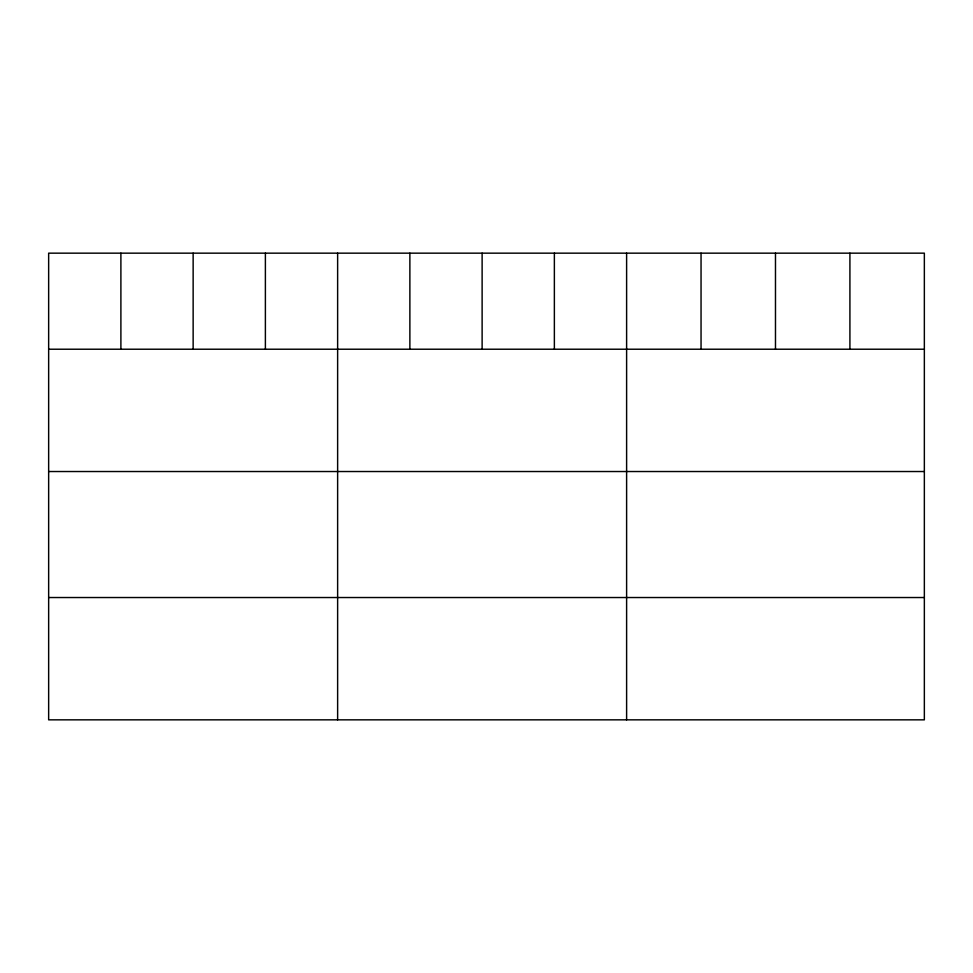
<?xml version="1.0" encoding="UTF-8"?>
<svg xmlns="http://www.w3.org/2000/svg" width="973" height="973" viewBox="0 0 973 973"><rect width="100%" height="100%" fill="white"/><g stroke="black" fill="none" stroke-linecap="round" stroke-linejoin="round"><path stroke-width="1.46" d="M924.35 349.222L924.35 719.838L48.65 719.838L48.65 253.162L924.35 253.162L924.35 349.222L48.65 349.222M48.65 471.528L924.35 471.528M48.65 597.531L924.35 597.531M849.915 253.162L849.915 349.222M775.481 253.162L775.481 349.222M701.047 253.162L701.047 349.222M626.612 253.162L626.612 719.838M554.367 253.162L554.367 349.222M482.121 253.162L482.121 349.222M409.876 253.162L409.876 349.222M337.631 253.162L337.631 719.838M265.386 253.162L265.386 349.222M193.141 253.162L193.141 349.222M120.895 253.162L120.895 349.222"/></g></svg>
